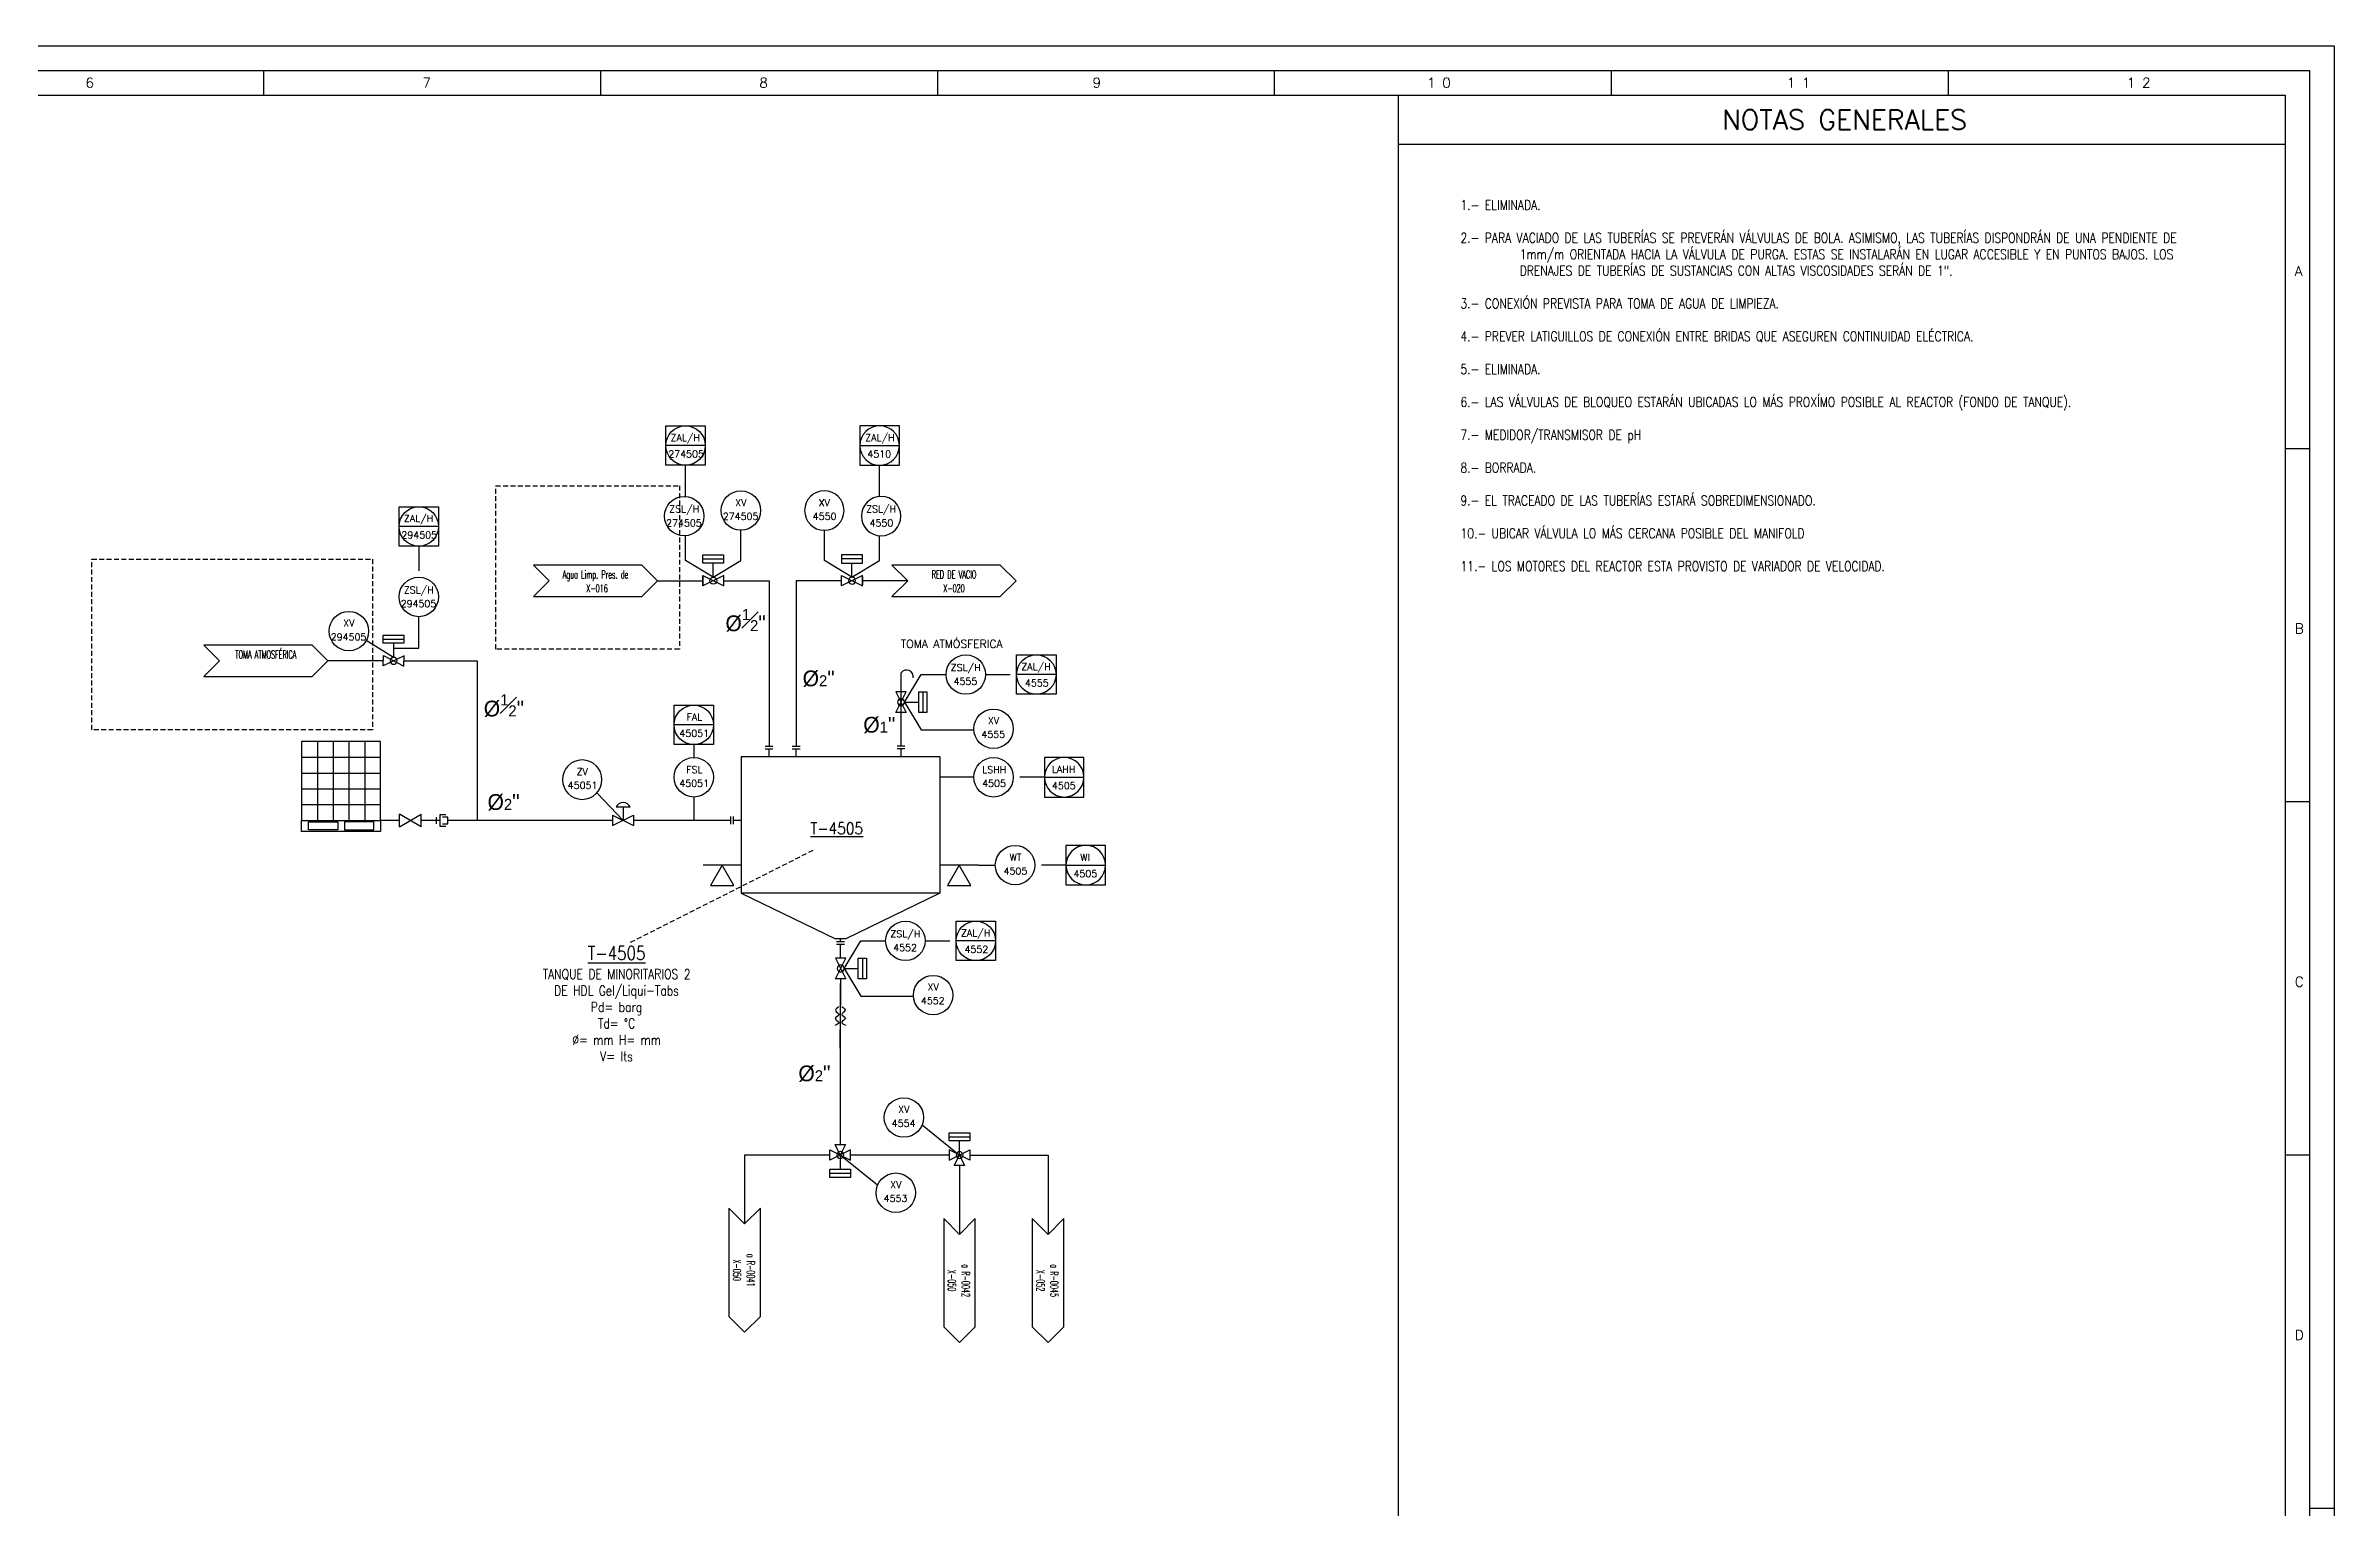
# Model space of a CAD drawing. Header units: millimetres. Extents: x 26 to 446, y 12 to 308.
# Drawn here: x 214.3 to 446.4, y 160.1 to 308.5 of the extents above; entities that cross this region are included whole.
import ezdxf
from ezdxf.enums import TextEntityAlignment as Align

# ---------------------------------------------------------------- set-up
doc = ezdxf.new("R2010")
doc.units = ezdxf.units.MM
doc.linetypes.add('TRAZOS', pattern=[0.75, 0.5, -0.25])
for name, color, linetype in [('CAJETIN', 1, 'Continuous'), ('CONEXION INTRUMENTOS', 1, 'Continuous'), ('EQUIPOS', 5, 'Continuous'), ('FORMATO', 7, 'Continuous'), ('INSTRUMENTOS', 1, 'Continuous'), ('TEX', 7, 'Continuous'), ('TEXTO-VALVULAS Y ACCESORIOS', 7, 'Continuous'), ('TUBERIA', 5, 'Continuous'), ('VALVULAS Y ACCESORIOS', 1, 'Continuous')]:
    doc.layers.add(name, color=color, linetype=linetype)
doc.layers.add('TUBERÍA2', color=1, linetype='TRAZOS', true_color=0xff0000)
doc.styles.add('PY', font='ROMANS.shx')
doc.styles.add('PY1', font='ROMANS.shx', dxfattribs={"width": 0.8})
doc.linetypes.add('SEÑAL_MECANICA2', pattern='A,4.411183,["o",PY,S=4.130212,R=360,X=0,Y=-1.374288],0.588817,-0.374158,["o",PY,S=2,R=360,X=0,Y=-0.688262],-2.183682', length=7.55784)

# ---------------------------------------------------------------- blocks, each defined once
blk = doc.blocks.new('SEÑAL CIR')
at = {"color": 1}
blk.add_circle((0, 5.7), 5.7, dxfattribs=at)
at = {"layer": 'INSTRUMENTOS', "linetype": 'Continuous', "style": 'PY', "flags": 4}
for p in [(0.18, 6.94), (0.13, 2.95)]:
    blk.add_attdef('---', text='', height=2, dxfattribs=at).set_placement(p, align=Align.CENTER)
blk = doc.blocks.new('SEÑAL CIRCU MARCO')
at = {"color": 1, "linetype": 'Continuous', "ltscale": 0.5}
blk.add_line((5.7, 5.7), (-5.7, 5.7), dxfattribs=at)
at = {"color": 1, "flags": 128}
blk.add_lwpolyline([(5.7, 0), (-5.7, 0), (-5.7, 11.4), (5.7, 11.4)], close=True, dxfattribs=at)
at = {"color": 1}
blk.add_circle((0, 5.7), 5.7, dxfattribs=at)
at = {"style": 'PY'}
for tag, p in [('XXX', (0.18, 7.98)), ('YYY', (0.13, 3.24))]:
    blk.add_attdef(tag, text='', height=2, dxfattribs=at).set_placement(p, align=Align.MIDDLE)
blk = doc.blocks.new('VALV GLOB-V')
at = {"layer": 'INSTRUMENTOS', "color": 1, "flags": 128}
blk.add_lwpolyline([(5.7, -1.43), (5.7, 1.43), (0, -1.43), (0, 1.43)], close=True, dxfattribs=at)
at = {"layer": 'INSTRUMENTOS', "color": 1}
blk.add_circle((2.85, 0), 0.95, dxfattribs=at)
at = {"layer": 'INSTRUMENTOS', "color": 7, "linetype": 'SEÑAL_MECANICA2', "style": 'PY'}
blk.add_attdef('REF.', text='', height=2, dxfattribs=at).set_placement((3, -3.37), align=Align.MIDDLE)
blk = doc.blocks.new('VALVULA DE CONTROL')
at = {"layer": 'VALVULAS Y ACCESORIOS'}
for p, q in [((0, 1.33), (5.33, -1.33)), ((0, -1.33), (5.33, 1.33)), ((0, 1.33), (0, -1.33)), ((4.44, 3.32), (0.89, 3.32)), ((2.67, 3.32), (2.67, 0)), ((5.33, 1.33), (5.33, -1.33))]:
    blk.add_line(p, q, dxfattribs=at)
blk.add_arc((2.67, 2.57), 1.93, 22.99568, 157.00432, dxfattribs=at)
at = {"layer": 'TEXTO-VALVULAS Y ACCESORIOS', "linetype": 'SEÑAL_MECANICA2', "style": 'PY1', "width": 0.8}
blk.add_attdef('REF.', text='', height=2, dxfattribs=at).set_placement((2.94, -3.07), align=Align.MIDDLE)
blk = doc.blocks.new('BANDERA DE FLUJO')
at = {"layer": 'TEX', "color": 1, "ltscale": 0.1, "flags": 128}
blk.add_lwpolyline([(-4, 4), (-31.46, 4), (-27.46, 0), (-31.46, -4), (-4, -4), (0, 0)], close=True, dxfattribs=at)
at = {"layer": 'TEX', "style": 'PY1', "width": 0.8}
for tag, p in [('ETIQUETA-LINEA-1', (-15.73, 0.61)), ('ETIQUETA-LINEA-2', (-15.73, -2.91))]:
    blk.add_attdef(tag, text='', height=2, dxfattribs=at).set_placement(p, align=Align.CENTER)
blk = doc.blocks.new('MARCO-A1')
at = {"layer": 'FORMATO', "color": 5}
for p, q in [((420.5, 589), (420.5, 584)), ((488.92, 589), (488.92, 584)), ((557.33, 589), (557.33, 584)), ((625.75, 589), (625.75, 584)), ((694.17, 589), (694.17, 584)), ((762.58, 589), (762.58, 584)), ((831, 512.25), (836, 512.25)), ((831, 440.5), (836, 440.5)), ((831, 368.75), (836, 368.75))]:
    blk.add_line(p, q, dxfattribs=at)
at = {"layer": 'FORMATO', "color": 1, "linetype": 'Continuous'}
blk.add_line((836, 297), (841, 297), dxfattribs=at)
at = {"layer": 'FORMATO', "color": 1}
blk.add_lwpolyline([(0, 594), (841, 594), (841, 0), (0, 0)], close=True, dxfattribs=at)
at = {"layer": 'FORMATO', "color": 5}
blk.add_lwpolyline([(5, 589), (836, 589), (836, 5), (5, 5)], close=True, dxfattribs=at)
at = {"layer": 'FORMATO', "color": 8, "linetype": 'Continuous'}
blk.add_lwpolyline([(10, 584), (831, 584), (831, 10), (10, 10)], close=True, dxfattribs=at)
at = {"layer": 'FORMATO', "color": 1, "style": 'PY'}
for s, p in [('6', (384.34, 585.5)), ('7', (452.75, 585.5)), ('8', (521.17, 585.5)), ('9', (588.85, 585.5)), ('1 0', (656.77, 585.5)), ('1 1', (729.83, 585.5)), ('1 2', (798.88, 585.5)), ('A', (833, 547.25)), ('B', (833, 474.67)), ('C', (833, 402.92)), ('D', (833, 331.17))]:
    blk.add_text(s, height=2, dxfattribs=at).set_placement(p)

msp = doc.modelspace()

# ---------------------------------------------------------------- linework, layer by layer
at = {"color": 1}
for p, q in [((252.09, 247.34), (252.09, 250.55)), ((249.54, 246.42), (246.74, 248.12)), ((248.49, 248.28), (250.59, 248.28)), ((248.49, 248.28), (250.59, 248.28)), ((249.54, 247.86), (249.54, 246.42)), ((249.55, 247.34), (252.09, 247.34)), ((301.35, 241.87), (303.05, 244.68)), ((301.35, 241.87), (302.79, 241.87)), ((301.35, 241.87), (302.79, 241.87)), ((301.35, 241.87), (303.05, 239.07)), ((303.21, 242.93), (303.21, 240.82)), ((303.21, 242.93), (303.21, 240.82)), ((303.05, 239.07), (308.39, 239.07)), ((270.17, 232.65), (272.81, 229.89)), ((250.12, 229.89), (248.21, 229.89)), ((252.32, 229.25), (250.12, 230.53)), ((250.12, 229.25), (252.32, 230.53)), ((250.12, 229.25), (250.12, 230.53)), ((252.32, 229.25), (252.32, 230.53)), ((254.23, 229.88), (252.32, 229.88)), ((253.87, 229.55), (253.87, 230.22)), ((284.79, 225.35), (280.93, 225.35)), ((308.81, 225.35), (304.95, 225.35)), ((308.81, 225.35), (310.56, 225.35)), ((295.22, 214.87), (296.92, 217.67)), ((296.92, 217.67), (299.44, 217.67)), ((297.08, 215.92), (297.08, 213.81)), ((297.08, 215.92), (297.08, 213.81)), ((295.22, 214.87), (296.66, 214.87)), ((295.22, 214.87), (296.66, 214.87)), ((295.22, 214.87), (296.92, 212.06)), ((296.92, 212.06), (302.26, 212.07)), ((303.14, 199), (306.93, 195.94)), ((298.62, 192.88), (294.83, 195.94))]:
    msp.add_line(p, q, dxfattribs=at)
at = {"color": 5}
for p, q in [((248.49, 246.07), (242.87, 246.07)), ((250.6, 246.07), (258, 246.07)), ((283.73, 229.89), (273.88, 229.89)), ((294.83, 213.35), (294.83, 197)), ((294.83, 209.44), (294.83, 197)), ((293.78, 195.94), (285.13, 195.94)), ((285.13, 195.94), (285.13, 188.96)), ((305.88, 195.94), (295.89, 195.94)), ((306.93, 194.89), (306.93, 187.9))]:
    msp.add_line(p, q, dxfattribs=at)
for p, q in [((241.81, 237.89), (241.81, 229.89)), ((243.41, 237.89), (243.41, 229.89)), ((245.01, 237.89), (245.01, 229.89)), ((246.61, 237.89), (246.61, 229.89)), ((240.21, 236.29), (248.21, 236.29)), ((240.21, 234.69), (248.21, 234.69)), ((240.21, 233.09), (248.21, 233.09)), ((240.21, 231.49), (248.21, 231.49))]:
    msp.add_line(p, q)
for points in [[(276.3, 254.19), (280.91, 254.19)], [(283, 254.19), (287.61, 254.19), (287.61, 237.41)], [(294.98, 254.19), (290.37, 254.19), (290.37, 237.41)], [(301.68, 254.19), (297.08, 254.19)], [(258, 246.07), (258, 229.89)], [(271.75, 229.89), (255.02, 229.89)]]:
    msp.add_lwpolyline(points, dxfattribs=at)
at = {"color": 1}
for points in [[(248.49, 247.86), (248.49, 248.69), (250.59, 248.69), (250.59, 247.86)], [(248.49, 247.86), (248.49, 248.69), (250.59, 248.69), (250.59, 247.86)], [(302.79, 242.93), (303.63, 242.93), (303.63, 240.82), (302.79, 240.82)], [(302.79, 242.93), (303.63, 242.93), (303.63, 240.82), (302.79, 240.82)], [(284.05, 223.3), (282.86, 225.35), (281.68, 223.3)], [(308.07, 223.3), (306.88, 225.35), (305.7, 223.3)], [(296.66, 215.92), (297.5, 215.92), (297.5, 213.81), (296.66, 213.81)], [(296.66, 215.92), (297.5, 215.92), (297.5, 213.81), (296.66, 213.81)]]:
    msp.add_lwpolyline(points, close=True, dxfattribs=at)
msp.add_lwpolyline([(303.05, 244.68), (305.56, 244.68)], dxfattribs=at)
for points in [[(240.21, 229.89), (248.21, 229.89), (248.21, 237.89), (240.21, 237.89)], [(240.21, 229.89), (248.21, 229.89), (248.21, 228.77), (240.21, 228.77)], [(240.89, 229.75), (243.88, 229.75), (243.88, 228.92), (240.89, 228.92)], [(247.53, 229.75), (244.54, 229.75), (244.54, 228.92), (247.53, 228.92)]]:
    msp.add_lwpolyline(points, close=True)
at = {"color": 1, "flags": 128}
msp.add_lwpolyline([(254.83, 230.45), (254.23, 230.45), (254.23, 229.31), (254.83, 229.31)], dxfattribs=at)
at = {"color": 4}
for points in [[(294.7, 211), (294.37, 210.54), (294.7, 210.21), (294.32, 209.79), (294.7, 209.42), (294.28, 209.09)], [(294.98, 211.02), (295.31, 210.56), (294.98, 210.23), (295.35, 209.81), (294.98, 209.44), (295.39, 209.11)]]:
    msp.add_spline(points, degree=3, dxfattribs=at)
at = {"layer": 'CAJETIN', "color": 8, "linetype": 'Continuous'}
msp.add_line((351.46, 16.8), (351.46, 303.46), dxfattribs=at)
at = {"layer": 'CAJETIN', "color": 8}
msp.add_line((351.46, 298.46), (441.36, 298.46), dxfattribs=at)
at = {"layer": 'CAJETIN', "color": 1, "linetype": 'TRAZOS', "ltscale": 5}
for p, q in [((252.09, 257.71), (252.09, 254.55)), ((309.56, 244.68), (312.72, 244.68)), ((279.98, 237.57), (279.98, 236.26)), ((315.55, 234.26), (312.38, 234.26)), ((317.73, 225.35), (314.56, 225.35)), ((303.44, 217.67), (306.59, 217.67))]:
    msp.add_line(p, q, dxfattribs=at)
msp.add_lwpolyline([(279.98, 232.26), (279.98, 229.89)], dxfattribs=at)
at = {"layer": 'CONEXION INTRUMENTOS', "linetype": 'Continuous'}
for p, q in [((305.88, 197.8), (307.98, 197.8)), ((305.88, 197.8), (307.98, 197.8)), ((306.93, 195.94), (306.93, 197.38)), ((294.83, 195.94), (294.83, 194.5)), ((295.89, 194.08), (293.78, 194.08)), ((295.89, 194.08), (293.78, 194.08))]:
    msp.add_line(p, q, dxfattribs=at)
for points in [[(305.88, 197.38), (305.88, 198.21), (307.98, 198.21), (307.98, 197.38)], [(305.88, 197.38), (305.88, 198.21), (307.98, 198.21), (307.98, 197.38)], [(295.89, 194.5), (295.89, 193.67), (293.78, 193.67), (293.78, 194.5)], [(295.89, 194.5), (295.89, 193.67), (293.78, 193.67), (293.78, 194.5)]]:
    msp.add_lwpolyline(points, close=True, dxfattribs=at)
at = {"layer": 'EQUIPOS', "color": 1}
for p, q in [((301, 237.41), (301, 244.87)), ((301, 237.41), (301, 244.19)), ((301.4, 237.41), (300.6, 237.41)), ((301.4, 237.14), (300.6, 237.14)), ((301, 236.35), (301, 237.14)), ((304.95, 236.35), (284.79, 236.35)), ((284.79, 236.35), (284.79, 222.52)), ((304.95, 236.35), (304.95, 222.52)), ((304.95, 222.52), (284.79, 222.52)), ((284.79, 222.52), (294.34, 217.87)), ((304.95, 222.52), (295.4, 217.87)), ((295.4, 217.87), (294.34, 217.87))]:
    msp.add_line(p, q, dxfattribs=at)
msp.add_lwpolyline([(308.38, 234.26), (304.95, 234.26)], dxfattribs=at)
msp.add_arc((301.56, 244.47), 0.672, 348.2835, 145.26, dxfattribs=at)
at = {"layer": 'INSTRUMENTOS', "color": 1, "ltscale": 0.1, "flags": 128}
msp.add_lwpolyline([(254.5, 229.54), (255.02, 229.54), (255.02, 230.23), (254.5, 230.23)], dxfattribs=at)
at = {"layer": 'INSTRUMENTOS', "color": 1}
for points in [[(294.31, 197), (295.36, 197), (294.83, 195.94), (294.83, 195.94)], [(307.45, 194.89), (306.4, 194.89), (306.93, 195.94), (306.93, 195.94)]]:
    msp.add_lwpolyline(points, close=True, dxfattribs=at)
at = {"layer": 'TUBERIA', "color": 1, "linetype": 'Continuous'}
for p, q in [((279.15, 262.75), (279.15, 265.91)), ((298.83, 262.75), (298.83, 265.91)), ((279.15, 256.24), (279.15, 258.75)), ((284.76, 256.24), (284.76, 259.31)), ((293.22, 256.24), (293.22, 259.31)), ((298.83, 256.24), (298.83, 258.75)), ((281.96, 254.54), (279.15, 256.24)), ((280.91, 256.4), (283.01, 256.4)), ((281.96, 254.54), (284.76, 256.24)), ((281.96, 254.54), (281.96, 255.98)), ((296.02, 254.54), (293.22, 256.24)), ((297.08, 256.4), (294.97, 256.4)), ((296.02, 254.54), (298.83, 256.24)), ((296.02, 254.54), (296.02, 255.98)), ((280.91, 254.59), (280.91, 253.79)), ((297.08, 254.59), (297.08, 253.79))]:
    msp.add_line(p, q, dxfattribs=at)
at = {"layer": 'TUBERIA', "linetype": 'Continuous'}
for p, q in [((287.61, 236.35), (287.61, 237.14)), ((290.37, 236.35), (290.37, 237.14)), ((284.79, 229.89), (284, 229.89))]:
    msp.add_line(p, q, dxfattribs=at)
at = {"layer": 'TUBERIA', "color": 5, "linetype": 'Continuous'}
for p, q in [((294.87, 217.6), (294.87, 217.87)), ((294.87, 215.92), (294.87, 217.34)), ((294.87, 213.81), (294.87, 211.17))]:
    msp.add_line(p, q, dxfattribs=at)
at = {"layer": 'TUBERIA', "color": 5}
for p, q in [((294.83, 206.8), (294.83, 208.63)), ((294.83, 207.71), (294.83, 202.63))]:
    msp.add_line(p, q, dxfattribs=at)
at = {"layer": 'TUBERIA'}
for p, q in [((307.98, 195.94), (315.91, 195.94)), ((315.91, 195.94), (315.91, 187.9))]:
    msp.add_line(p, q, dxfattribs=at)
at = {"layer": 'TUBERIA', "color": 1, "linetype": 'Continuous'}
for points in [[(280.91, 255.98), (280.91, 256.82), (283.01, 256.82), (283.01, 255.98)], [(297.08, 255.98), (297.08, 256.82), (294.97, 256.82), (294.97, 255.98)]]:
    msp.add_lwpolyline(points, close=True, dxfattribs=at)
at = {"layer": 'TUBERÍA2', "color": 0}
msp.add_line((273.57, 217.53), (292.11, 226.89), dxfattribs=at)
at = {"layer": 'TUBERÍA2', "color": 2}
for points in [[(259.89, 263.83), (278.52, 263.83), (278.52, 247.27), (259.89, 247.27)], [(218.93, 256.39), (247.39, 256.39), (247.39, 239.07), (218.93, 239.07)]]:
    msp.add_lwpolyline(points, close=True, dxfattribs=at)
at = {"layer": 'VALVULAS Y ACCESORIOS', "ltscale": 0.1}
for p, q in [((287.21, 237.41), (288.01, 237.41)), ((287.21, 237.14), (288.01, 237.14)), ((289.97, 237.41), (290.77, 237.41)), ((289.97, 237.14), (290.77, 237.14)), ((283.73, 229.49), (283.73, 230.29)), ((284, 229.49), (284, 230.29)), ((294.47, 217.6), (295.27, 217.6)), ((294.47, 217.34), (295.27, 217.34))]:
    msp.add_line(p, q, dxfattribs=at)

# ---------------------------------------------------------------- block references
at = {"xscale": 0.499409123998651, "yscale": 0.499409123998651, "zscale": 0.499409123998651}
msp.add_blockref('MARCO-A1', (26.35, 11.8), dxfattribs=at)
at = {"color": 1}
ref = msp.add_blockref('SEÑAL CIRCU MARCO', (252.09, 257.7), dxfattribs=dict(at, xscale=0.350840000000062, yscale=0.350840000000062, zscale=0.350840000000062))
ref.add_attrib('XXX', 'ZAL/H', dxfattribs={"color": 7, "height": 0.702, "style": 'PY'}).set_placement((252.07, 260.46), align=Align.MIDDLE)
ref.add_attrib('YYY', '294505', dxfattribs={"color": 7, "height": 0.702, "style": 'PY'}).set_placement((252.14, 258.84), align=Align.MIDDLE)
ref = msp.add_blockref('BANDERA DE FLUJO', (276.3, 254.19), dxfattribs=dict(xscale=0.4, yscale=0.4, zscale=0.4))
ref.add_attrib('ETIQUETA-LINEA-1', 'Agua Limp. Pres. de', dxfattribs={"layer": 'TEX', "height": 0.8, "style": 'PY1', "width": 0.6}).set_placement((270.01, 254.43), align=Align.CENTER)
ref.add_attrib('ETIQUETA-LINEA-2', ' X-016', dxfattribs={"layer": 'TEX', "height": 0.8, "style": 'PY1', "width": 0.6}).set_placement((270.01, 253.02), align=Align.CENTER)
ref = msp.add_blockref('BANDERA DE FLUJO', (312.66, 254.19), dxfattribs=dict(xscale=0.4, yscale=0.4, zscale=0.4))
ref.add_attrib('ETIQUETA-LINEA-1', 'RED DE VACIO', dxfattribs={"layer": 'TEX', "height": 0.8, "style": 'PY1', "width": 0.6}).set_placement((306.37, 254.43), align=Align.CENTER)
ref.add_attrib('ETIQUETA-LINEA-2', 'X-020', dxfattribs={"layer": 'TEX', "height": 0.8, "style": 'PY1', "width": 0.6}).set_placement((306.37, 253.02), align=Align.CENTER)
at = {"color": 1, "linetype": 'Continuous'}
ref = msp.add_blockref('SEÑAL CIR', (252.09, 250.55), dxfattribs=dict(at, xscale=0.350840000000062, yscale=0.350840000000062, zscale=0.350840000000062))
ref.add_attrib('---', 'ZSL/H', dxfattribs={"layer": 'INSTRUMENTOS', "color": 7, "linetype": 'Continuous', "height": 0.702, "style": 'PY'}).set_placement((252.09, 252.91), align=Align.CENTER)
ref.add_attrib('---', '294505', dxfattribs={"layer": 'INSTRUMENTOS', "color": 7, "linetype": 'Continuous', "height": 0.702, "style": 'PY'}).set_placement((252.06, 251.51), align=Align.CENTER)
ref = msp.add_blockref('SEÑAL CIR', (245, 247.09), dxfattribs=dict(at, xscale=0.350840000000062, yscale=0.350840000000062, zscale=0.350840000000062))
ref.add_attrib('---', 'XV', dxfattribs={"layer": 'INSTRUMENTOS', "color": 7, "linetype": 'Continuous', "height": 0.702, "style": 'PY'}).set_placement((245, 249.55), align=Align.CENTER)
ref.add_attrib('---', '294505', dxfattribs={"layer": 'INSTRUMENTOS', "color": 7, "linetype": 'Continuous', "height": 0.702, "style": 'PY'}).set_placement((244.97, 248.15), align=Align.CENTER)
ref = msp.add_blockref('BANDERA DE FLUJO', (242.87, 246.07), dxfattribs=dict(xscale=0.4, yscale=0.4, zscale=0.4))
ref.add_attrib('ETIQUETA-LINEA-1', 'TOMA ATMOSFÉRICA', dxfattribs={"layer": 'TEX', "height": 0.8, "style": 'PY1', "width": 0.6}).set_placement((236.58, 246.31), align=Align.CENTER)
at = {"linetype": 'Continuous', "yscale": 0.3693052631579121, "zscale": 0.369305263157877}
for p, xscale, rotation in [((250.6, 246.05), -0.369305263157917, 358.9468543205395), ((301, 242.93), -0.3693052631579121, 89.99999999999993), ((294.87, 215.92), -0.3693052631579121, 89.99999999999993), ((305.88, 195.94), -0.3693052631579121, 180)]:
    msp.add_blockref('VALV GLOB-V', p, dxfattribs=dict(at, xscale=xscale, rotation=rotation))
at = {"color": 1, "linetype": 'Continuous'}
ref = msp.add_blockref('SEÑAL CIR', (307.56, 242.68), dxfattribs=dict(at, xscale=0.350840000000062, yscale=0.350840000000062, zscale=0.350840000000062))
ref.add_attrib('---', 'ZSL/H', dxfattribs={"layer": 'INSTRUMENTOS', "color": 7, "linetype": 'Continuous', "height": 0.702, "style": 'PY'}).set_placement((307.56, 245.04), align=Align.CENTER)
ref.add_attrib('---', '4555', dxfattribs={"layer": 'INSTRUMENTOS', "color": 7, "linetype": 'Continuous', "height": 0.702, "style": 'PY'}).set_placement((307.53, 243.64), align=Align.CENTER)
at = {"color": 1}
ref = msp.add_blockref('SEÑAL CIRCU MARCO', (314.72, 242.68), dxfattribs=dict(at, xscale=0.350840000000062, yscale=0.350840000000062, zscale=0.350840000000062))
ref.add_attrib('XXX', 'ZAL/H', dxfattribs={"color": 7, "height": 0.702, "style": 'PY'}).set_placement((314.69, 245.43), align=Align.MIDDLE)
ref.add_attrib('YYY', '4555', dxfattribs={"color": 7, "height": 0.702, "style": 'PY'}).set_placement((314.77, 243.82), align=Align.MIDDLE)
at = {"xscale": 0.350840000000062, "yscale": 0.350840000000062, "zscale": 0.350840000000062}
msp.add_blockref('SEÑAL CIRCU MARCO', (279.98, 237.57), dxfattribs=at).add_auto_attribs({'XXX': 'FAL', 'YYY': '45051'})
at = {"color": 1, "linetype": 'Continuous'}
ref = msp.add_blockref('SEÑAL CIR', (310.38, 237.18), dxfattribs=dict(at, xscale=0.350840000000062, yscale=0.350840000000062, zscale=0.350840000000062))
ref.add_attrib('---', 'XV', dxfattribs={"layer": 'INSTRUMENTOS', "color": 7, "linetype": 'Continuous', "height": 0.702, "style": 'PY'}).set_placement((310.38, 239.64), align=Align.CENTER)
ref.add_attrib('---', '4555', dxfattribs={"layer": 'INSTRUMENTOS', "color": 7, "linetype": 'Continuous', "height": 0.702, "style": 'PY'}).set_placement((310.35, 238.25), align=Align.CENTER)
ref = msp.add_blockref('SEÑAL CIR', (268.67, 232.02), dxfattribs=dict(at, xscale=-0.350840000000062, yscale=0.350840000000062, zscale=0.350840000000062))
ref.add_attrib('---', 'ZV', dxfattribs={"layer": 'INSTRUMENTOS', "color": 7, "linetype": 'Continuous', "height": 0.702, "style": 'PY'}).set_placement((268.67, 234.49), align=Align.CENTER)
ref.add_attrib('---', '45051', dxfattribs={"layer": 'INSTRUMENTOS', "color": 7, "linetype": 'Continuous', "height": 0.702, "style": 'PY'}).set_placement((268.7, 233.09), align=Align.CENTER)
at = {"linetype": 'Continuous'}
ref = msp.add_blockref('SEÑAL CIR', (279.98, 232.26), dxfattribs=dict(at, xscale=0.350840000000062, yscale=0.350840000000062, zscale=0.350840000000062))
ref.add_attrib('---', 'FSL', dxfattribs={"layer": 'INSTRUMENTOS', "color": 7, "linetype": 'Continuous', "height": 0.702, "style": 'PY'}).set_placement((280.04, 234.69), align=Align.CENTER)
ref.add_attrib('---', '45051', dxfattribs={"layer": 'INSTRUMENTOS', "color": 7, "linetype": 'Continuous', "height": 0.702, "style": 'PY'}).set_placement((280.02, 233.29), align=Align.CENTER)
ref = msp.add_blockref('SEÑAL CIR', (310.38, 232.26), dxfattribs=dict(at, xscale=0.3508399999999711, yscale=0.3508399999999711, zscale=0.3508399999999711))
ref.add_attrib('---', 'LSHH', dxfattribs={"layer": 'INSTRUMENTOS', "color": 7, "linetype": 'Continuous', "height": 0.702, "style": 'PY'}).set_placement((310.45, 234.69), align=Align.CENTER)
ref.add_attrib('---', '4505', dxfattribs={"layer": 'INSTRUMENTOS', "color": 7, "linetype": 'Continuous', "height": 0.702, "style": 'PY'}).set_placement((310.43, 233.29), align=Align.CENTER)
ref = msp.add_blockref('SEÑAL CIRCU MARCO', (317.55, 232.26), dxfattribs=dict(xscale=-0.3511153654363625, yscale=0.3511153654362715, zscale=0.3511153654363271))
ref.add_attrib('XXX', 'LAHH', dxfattribs={"height": 0.702, "style": 'PY'}).set_placement((317.49, 235.06), align=Align.MIDDLE)
ref.add_attrib('YYY', '4505', dxfattribs={"height": 0.702, "style": 'PY'}).set_placement((317.51, 233.4), align=Align.MIDDLE)
for name, p, xscale, yscale, zscale in [('VALVULA DE CONTROL', (271.75, 229.89), 0.4, 0.4, 0.4), ('VALV GLOB-V', (295.89, 195.94), -0.3693052631579121, 0.3693052631579121, 0.369305263157877)]:
    msp.add_blockref(name, p, dxfattribs=dict(at, xscale=xscale, yscale=yscale, zscale=zscale))
ref = msp.add_blockref('SEÑAL CIR', (312.56, 223.35), dxfattribs=dict(at, xscale=0.3508399999999711, yscale=0.3508399999999711, zscale=0.3508399999999711))
ref.add_attrib('---', 'WT', dxfattribs={"layer": 'INSTRUMENTOS', "color": 7, "linetype": 'Continuous', "height": 0.702, "style": 'PY'}).set_placement((312.62, 225.79), align=Align.CENTER)
ref.add_attrib('---', '4505', dxfattribs={"layer": 'INSTRUMENTOS', "color": 7, "linetype": 'Continuous', "height": 0.702, "style": 'PY'}).set_placement((312.6, 224.39), align=Align.CENTER)
ref = msp.add_blockref('SEÑAL CIRCU MARCO', (319.73, 223.35), dxfattribs=dict(xscale=-0.3511153654363625, yscale=0.3511153654362715, zscale=0.3511153654363271))
ref.add_attrib('XXX', 'WI', dxfattribs={"height": 0.702, "style": 'PY'}).set_placement((319.67, 226.15), align=Align.MIDDLE)
ref.add_attrib('YYY', '4505', dxfattribs={"height": 0.702, "style": 'PY'}).set_placement((319.69, 224.49), align=Align.MIDDLE)
at = {"color": 1, "linetype": 'Continuous'}
ref = msp.add_blockref('SEÑAL CIR', (301.44, 215.67), dxfattribs=dict(at, xscale=0.350840000000062, yscale=0.350840000000062, zscale=0.350840000000062))
ref.add_attrib('---', 'ZSL/H', dxfattribs={"layer": 'INSTRUMENTOS', "color": 7, "linetype": 'Continuous', "height": 0.702, "style": 'PY'}).set_placement((301.44, 218.03), align=Align.CENTER)
ref.add_attrib('---', '4552', dxfattribs={"layer": 'INSTRUMENTOS', "color": 7, "linetype": 'Continuous', "height": 0.702, "style": 'PY'}).set_placement((301.41, 216.63), align=Align.CENTER)
at = {"color": 1}
ref = msp.add_blockref('SEÑAL CIRCU MARCO', (308.59, 215.67), dxfattribs=dict(at, xscale=0.350840000000062, yscale=0.350840000000062, zscale=0.350840000000062))
ref.add_attrib('XXX', 'ZAL/H', dxfattribs={"color": 7, "height": 0.702, "style": 'PY'}).set_placement((308.57, 218.42), align=Align.MIDDLE)
ref.add_attrib('YYY', '4552', dxfattribs={"color": 7, "height": 0.702, "style": 'PY'}).set_placement((308.64, 216.81), align=Align.MIDDLE)
at = {"color": 1, "linetype": 'Continuous'}
ref = msp.add_blockref('SEÑAL CIR', (304.25, 210.17), dxfattribs=dict(at, xscale=0.350840000000062, yscale=0.350840000000062, zscale=0.350840000000062))
ref.add_attrib('---', 'XV', dxfattribs={"layer": 'INSTRUMENTOS', "color": 7, "linetype": 'Continuous', "height": 0.702, "style": 'PY'}).set_placement((304.25, 212.64), align=Align.CENTER)
ref.add_attrib('---', '4552', dxfattribs={"layer": 'INSTRUMENTOS', "color": 7, "linetype": 'Continuous', "height": 0.702, "style": 'PY'}).set_placement((304.22, 211.24), align=Align.CENTER)
at = {"linetype": 'Continuous'}
ref = msp.add_blockref('SEÑAL CIR', (301.29, 197.75), dxfattribs=dict(at, xscale=0.350840000000062, yscale=0.350840000000062, zscale=0.350840000000062))
ref.add_attrib('---', 'XV', dxfattribs={"layer": 'INSTRUMENTOS', "color": 7, "linetype": 'Continuous', "height": 0.702, "style": 'PY'}).set_placement((301.29, 200.22), align=Align.CENTER)
ref.add_attrib('---', '4554', dxfattribs={"layer": 'INSTRUMENTOS', "color": 7, "linetype": 'Continuous', "height": 0.702, "style": 'PY'}).set_placement((301.26, 198.82), align=Align.CENTER)
ref = msp.add_blockref('SEÑAL CIR', (300.47, 190.13), dxfattribs=dict(at, xscale=0.350840000000062, yscale=0.350840000000062, zscale=0.350840000000062))
ref.add_attrib('---', 'XV', dxfattribs={"layer": 'INSTRUMENTOS', "color": 7, "linetype": 'Continuous', "height": 0.702, "style": 'PY'}).set_placement((300.47, 192.59), align=Align.CENTER)
ref.add_attrib('---', '4553', dxfattribs={"layer": 'INSTRUMENTOS', "color": 7, "linetype": 'Continuous', "height": 0.702, "style": 'PY'}).set_placement((300.44, 191.19), align=Align.CENTER)
ref = msp.add_blockref('BANDERA DE FLUJO', (285.13, 177.97), dxfattribs=dict(xscale=0.4, yscale=0.4, zscale=0.4, rotation=270))
ref.add_attrib('ETIQUETA-LINEA-1', 'a R-0041', dxfattribs={"layer": 'TEX', "height": 0.8, "rotation": 270, "style": 'PY1', "width": 0.6}).set_placement((285.37, 184.27), align=Align.CENTER)
ref.add_attrib('ETIQUETA-LINEA-2', 'X-050', dxfattribs={"layer": 'TEX', "height": 0.8, "rotation": 270, "style": 'PY1', "width": 0.6}).set_placement((283.96, 184.27), align=Align.CENTER)
ref = msp.add_blockref('BANDERA DE FLUJO', (306.93, 176.92), dxfattribs=dict(xscale=0.4, yscale=0.4, zscale=0.4, rotation=270))
ref.add_attrib('ETIQUETA-LINEA-1', 'a R-0042', dxfattribs={"layer": 'TEX', "height": 0.8, "rotation": 270, "style": 'PY1', "width": 0.6}).set_placement((307.17, 183.21), align=Align.CENTER)
ref.add_attrib('ETIQUETA-LINEA-2', 'X-050', dxfattribs={"layer": 'TEX', "height": 0.8, "rotation": 270, "style": 'PY1', "width": 0.6}).set_placement((305.76, 183.21), align=Align.CENTER)
ref = msp.add_blockref('BANDERA DE FLUJO', (315.91, 176.92), dxfattribs=dict(xscale=0.4, yscale=0.4, zscale=0.4, rotation=270))
ref.add_attrib('ETIQUETA-LINEA-1', 'a R-0045', dxfattribs={"layer": 'TEX', "height": 0.8, "rotation": 270, "style": 'PY1', "width": 0.6}).set_placement((316.15, 183.21), align=Align.CENTER)
ref.add_attrib('ETIQUETA-LINEA-2', 'X-052', dxfattribs={"layer": 'TEX', "height": 0.8, "rotation": 270, "style": 'PY1', "width": 0.6}).set_placement((314.75, 183.21), align=Align.CENTER)
at = {"layer": 'TUBERIA', "color": 1, "linetype": 'Continuous'}
ref = msp.add_blockref('SEÑAL CIRCU MARCO', (279.15, 265.91), dxfattribs=dict(at, xscale=0.350840000000062, yscale=0.350840000000062, zscale=0.350840000000062))
ref.add_attrib('XXX', 'ZAL/H', dxfattribs={"layer": '0', "color": 7, "height": 0.702, "style": 'PY'}).set_placement((279.12, 268.66), align=Align.MIDDLE)
ref.add_attrib('YYY', '274505', dxfattribs={"layer": '0', "color": 7, "height": 0.702, "style": 'PY'}).set_placement((279.2, 267.05), align=Align.MIDDLE)
ref = msp.add_blockref('SEÑAL CIRCU MARCO', (298.83, 265.91), dxfattribs=dict(at, xscale=-0.350840000000062, yscale=0.350840000000062, zscale=0.350840000000062))
ref.add_attrib('XXX', 'ZAL/H', dxfattribs={"layer": '0', "color": 7, "height": 0.702, "style": 'PY'}).set_placement((298.86, 268.66), align=Align.MIDDLE)
ref.add_attrib('YYY', '4510', dxfattribs={"layer": '0', "color": 7, "height": 0.702, "style": 'PY'}).set_placement((298.79, 267.05), align=Align.MIDDLE)
ref = msp.add_blockref('SEÑAL CIR', (279.01, 258.75), dxfattribs=dict(at, xscale=0.350840000000062, yscale=0.350840000000062, zscale=0.350840000000062))
ref.add_attrib('---', 'ZSL/H', dxfattribs={"layer": 'INSTRUMENTOS', "color": 7, "linetype": 'Continuous', "height": 0.702, "style": 'PY'}).set_placement((279.01, 261.11), align=Align.CENTER)
ref.add_attrib('---', '274505', dxfattribs={"layer": 'INSTRUMENTOS', "color": 7, "linetype": 'Continuous', "height": 0.702, "style": 'PY'}).set_placement((278.98, 259.71), align=Align.CENTER)
ref = msp.add_blockref('SEÑAL CIR', (284.76, 259.31), dxfattribs=dict(at, xscale=0.350840000000062, yscale=0.350840000000062, zscale=0.350840000000062))
ref.add_attrib('---', 'XV', dxfattribs={"layer": 'INSTRUMENTOS', "color": 7, "linetype": 'Continuous', "height": 0.702, "style": 'PY'}).set_placement((284.76, 261.77), align=Align.CENTER)
ref.add_attrib('---', '274505', dxfattribs={"layer": 'INSTRUMENTOS', "color": 7, "linetype": 'Continuous', "height": 0.702, "style": 'PY'}).set_placement((284.73, 260.38), align=Align.CENTER)
ref = msp.add_blockref('SEÑAL CIR', (293.22, 259.31), dxfattribs=dict(at, xscale=-0.350840000000062, yscale=0.350840000000062, zscale=0.350840000000062))
ref.add_attrib('---', 'XV', dxfattribs={"layer": 'INSTRUMENTOS', "color": 7, "linetype": 'Continuous', "height": 0.702, "style": 'PY'}).set_placement((293.22, 261.77), align=Align.CENTER)
ref.add_attrib('---', '4550', dxfattribs={"layer": 'INSTRUMENTOS', "color": 7, "linetype": 'Continuous', "height": 0.702, "style": 'PY'}).set_placement((293.25, 260.38), align=Align.CENTER)
ref = msp.add_blockref('SEÑAL CIR', (298.98, 258.75), dxfattribs=dict(at, xscale=-0.350840000000062, yscale=0.350840000000062, zscale=0.350840000000062))
ref.add_attrib('---', 'ZSL/H', dxfattribs={"layer": 'INSTRUMENTOS', "color": 7, "linetype": 'Continuous', "height": 0.702, "style": 'PY'}).set_placement((298.98, 261.11), align=Align.CENTER)
ref.add_attrib('---', '4550', dxfattribs={"layer": 'INSTRUMENTOS', "color": 7, "linetype": 'Continuous', "height": 0.702, "style": 'PY'}).set_placement((299.01, 259.71), align=Align.CENTER)
at = {"layer": 'TUBERIA', "color": 1, "linetype": 'Continuous', "yscale": 0.3693052631578667, "zscale": 0.3693052631578667}
for p, xscale in [((280.91, 254.19), 0.3693052631578667), ((297.08, 254.19), -0.3693052631578667)]:
    msp.add_blockref('VALV GLOB-V', p, dxfattribs=dict(at, xscale=xscale))

# ---------------------------------------------------------------- texts
at = {"linetype": 'Continuous', "insert": (357.74, 292.8), "char_height": 0.99882, "width": 79.7114, "attachment_point": 1, "style": 'PY1'}
msp.add_mtext('1.- ELIMINADA.\\P\\P\\pi-6,l6;2.- PARA VACIADO DE LAS TUBERÍAS SE PREVERÁN VÁLVULAS DE BOLA. ASIMISMO, LAS TUBERÍAS DISPONDRÁN DE UNA PENDIENTE DE 1mm/m ORIENTADA HACIA LA VÁLVULA DE PURGA. ESTAS SE INSTALARÁN EN LUGAR ACCESIBLE Y EN PUNTOS BAJOS. LOS DRENAJES DE TUBERÍAS DE SUSTANCIAS CON ALTAS VISCOSIDADES SERÁN DE 1".\\P\\pi0,l0;\\P\\pi-6,l6;3.- CONEXIÓN PREVISTA PARA TOMA DE AGUA DE LIMPIEZA.\\P\\pi0,l0;\\P4.- PREVER LATIGUILLOS DE CONEXIÓN ENTRE BRIDAS QUE ASEGUREN CONTINUIDAD ELÉCTRICA.\\P \\P5.- ELIMINADA.\\P\\P6.- LAS VÁLVULAS DE BLOQUEO ESTARÁN UBICADAS LO MÁS PROXÍMO POSIBLE AL REACTOR (FONDO DE TANQUE).\\P\\P7.- MEDIDOR/TRANSMISOR DE pH\\P\\P8.- BORRADA.\\P\\P9.- EL TRACEADO DE LAS TUBERÍAS ESTARÁ SOBREDIMENSIONADO.\\P\\P10.- UBICAR VÁLVULA LO MÁS CERCANA POSIBLE DEL MANIFOLD\\P\\P11.- LOS MOTORES DEL REACTOR ESTA PROVISTO DE VARIADOR DE VELOCIDAD.', dxfattribs=at)
at = {"char_height": 1.6, "width": 18.6947}
for s, insert, attachment_point in [('%%C{\\H0.7x;\\S1#2;}"', (287.28, 251.32), 3), ('%%C{\\H0.7x;2}"', (291.02, 245.09), 1), ('%%C{\\H0.7x;\\S1#2;}"', (262.77, 242.67), 3), ('%%C{\\H0.7x;1}"', (297.17, 240.39), 1), ('%%C{\\H0.7x;2}"', (259.06, 232.55), 1), ('%%C{\\H0.7x;2}"', (290.59, 205.03), 1)]:
    msp.add_mtext(s, dxfattribs=dict(at, insert=insert, attachment_point=attachment_point))
at = {"layer": 'CAJETIN', "color": 5, "linetype": 'Continuous', "insert": (272.15, 217.13), "char_height": 1.4, "width": 28.2826, "attachment_point": 2, "style": 'PY1'}
msp.add_mtext('\\LT-4505\\P\\C7;\\H0.7143x;\\lTANQUE DE MINORITARIOS 2\\PDE HDL Gel/Liqui-Tabs\\PPd= barg\\PTd= °C\\C5;\\P\\C7;%%C= mm H= mm\\PV= lts', dxfattribs=at)
at = {"layer": 'EQUIPOS', "color": 6, "linetype": 'Continuous', "style": 'PY', "width": 0.85}
msp.add_text('%%UT-4505', height=1.2, dxfattribs=at).set_placement((294.48, 228.48), align=Align.CENTER)
at = {"layer": 'TEX', "color": 8, "style": 'PY'}
msp.add_text('NOTAS GENERALES', height=1.9976, dxfattribs=at).set_placement((396.69, 299.96), align=Align.CENTER)
at = {"layer": 'TEXTO-VALVULAS Y ACCESORIOS', "style": 'PY'}
msp.add_text('TOMA ATMÓSFERICA', height=0.8, dxfattribs=at).set_placement((306.14, 247.39), align=Align.CENTER)

doc.saveas('drawing.dxf')
